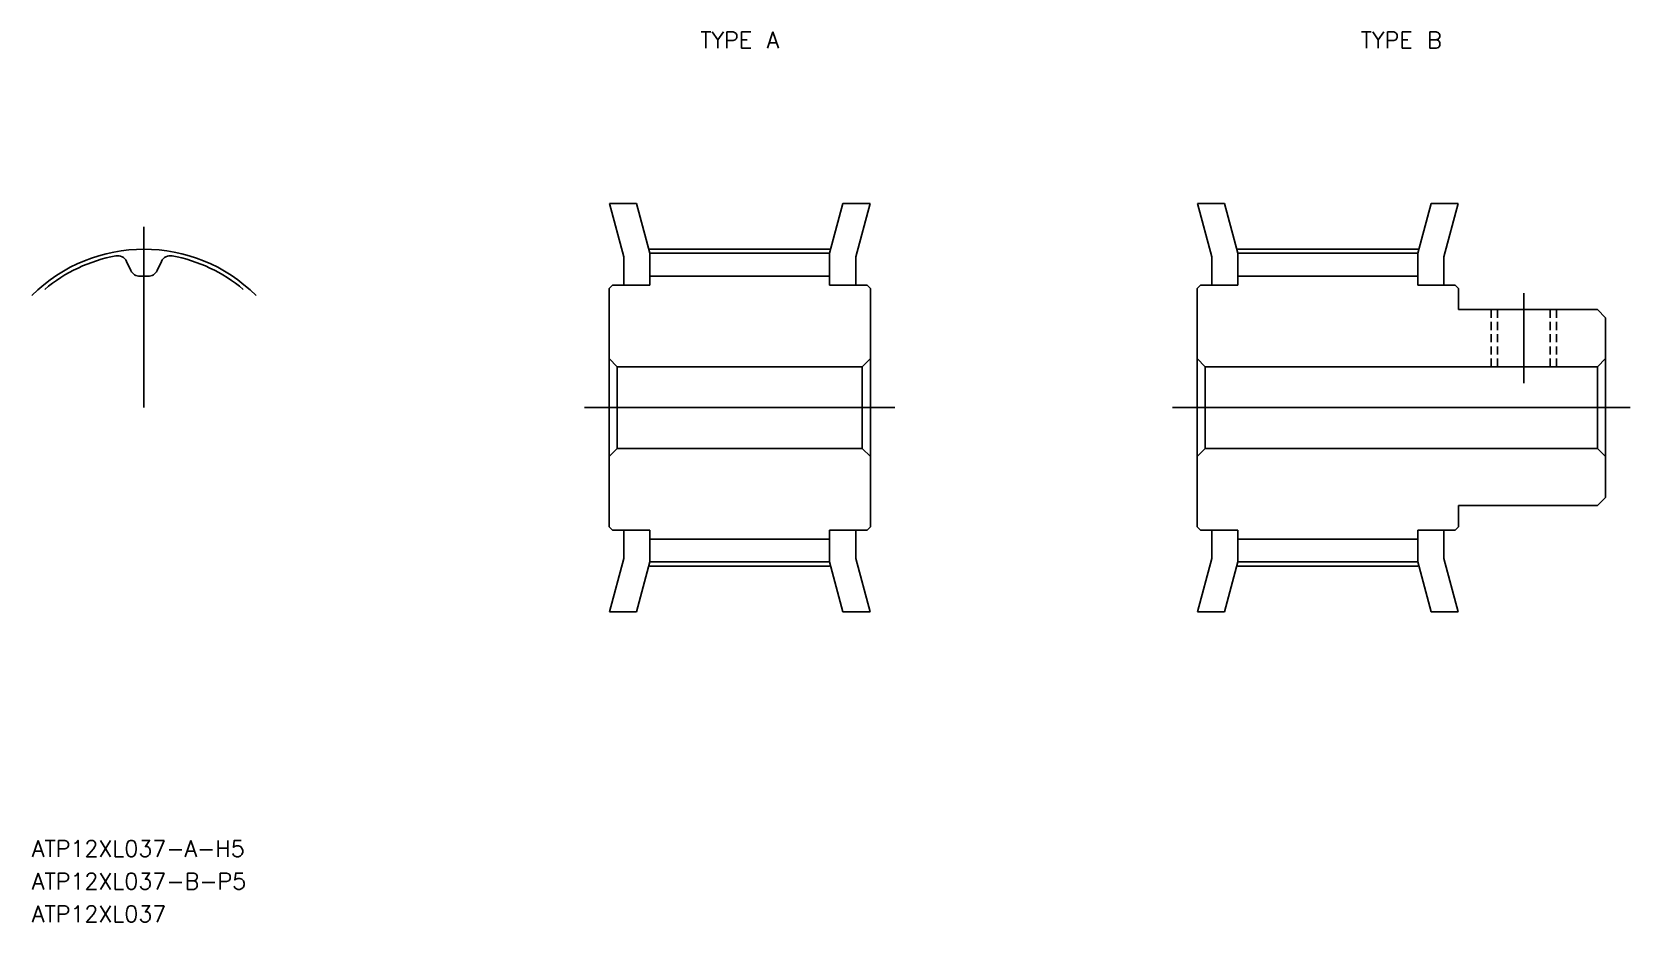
# Model space of a CAD drawing. Extents: x 60 to 157.9, y 17 to 71.5.
import ezdxf
from ezdxf.enums import TextEntityAlignment as Align

# ---------------------------------------------------------------- set-up
doc = ezdxf.new("R2010")
doc.units = 0
doc.linetypes.add('CENTER', pattern=[50.8, 31.75, -6.35, 6.35, -6.35])
doc.linetypes.add('DASHED', pattern=[0.75, 0.5, -0.25])
doc.layers.get('0').update_dxf_attribs({"linetype": 'CONTINUOUS'})
doc.layers.add('CENTER', color=1, linetype='CENTER')
doc.styles.add('MISUMI', font='txt.shx')

msp = doc.modelspace()

# ---------------------------------------------------------------- linework, layer by layer
at = {"color": 7, "linetype": 'CONTINUOUS'}
for p, q in [((95.403, 61.027), (97.059, 61.027)), ((96.276, 57.766), (95.403, 61.027)), ((97.876, 57.977), (97.059, 61.027)), ((108.876, 57.977), (109.694, 61.027)), ((111.35, 61.027), (109.694, 61.027)), ((110.476, 57.766), (111.35, 61.027)), ((131.403, 61.027), (133.059, 61.027)), ((132.276, 57.766), (131.403, 61.027)), ((133.876, 57.977), (133.059, 61.027)), ((144.876, 57.977), (145.694, 61.027)), ((147.35, 61.027), (145.694, 61.027)), ((146.476, 57.766), (147.35, 61.027)), ((96.276, 56.027), (96.276, 57.766)), ((97.876, 57.977), (108.876, 57.977)), ((97.876, 56.027), (97.876, 57.977)), ((108.876, 56.027), (108.876, 57.977)), ((110.476, 56.027), (110.476, 57.766)), ((132.276, 56.027), (132.276, 57.766)), ((133.876, 57.977), (144.876, 57.977)), ((133.876, 56.027), (133.876, 57.977)), ((144.876, 56.027), (144.876, 57.977)), ((146.476, 56.027), (146.476, 57.766)), ((66.093, 56.925), (65.837, 57.475)), ((67.712, 56.925), (67.968, 57.475)), ((95.376, 55.827), (95.576, 56.027)), ((95.376, 41.227), (95.376, 55.827)), ((95.576, 56.027), (97.876, 56.027)), ((97.876, 56.577), (108.876, 56.577)), ((111.176, 56.027), (108.876, 56.027)), ((111.376, 55.827), (111.176, 56.027)), ((111.376, 41.227), (111.376, 55.827)), ((131.376, 55.827), (131.576, 56.027)), ((131.376, 41.227), (131.376, 55.827)), ((131.576, 56.027), (133.876, 56.027)), ((133.876, 56.577), (144.876, 56.577)), ((144.876, 56.027), (147.176, 56.027)), ((147.176, 56.027), (147.376, 55.827)), ((147.376, 54.527), (147.376, 55.827)), ((147.376, 54.527), (155.876, 54.527)), ((155.876, 54.527), (156.376, 54.027)), ((156.376, 43.027), (156.376, 54.027)), ((95.376, 51.527), (95.876, 51.027)), ((95.876, 51.027), (110.876, 51.027)), ((95.876, 51.027), (95.876, 46.027)), ((111.376, 51.527), (110.876, 51.027)), ((110.876, 51.027), (110.876, 46.027)), ((131.376, 51.527), (131.876, 51.027)), ((131.876, 51.027), (155.876, 51.027)), ((131.876, 51.027), (131.876, 46.027)), ((155.876, 51.027), (156.376, 51.527)), ((155.876, 51.027), (155.876, 46.027)), ((95.376, 45.527), (95.876, 46.027)), ((95.876, 46.027), (110.876, 46.027)), ((111.376, 45.527), (110.876, 46.027)), ((131.376, 45.527), (131.876, 46.027)), ((131.876, 46.027), (155.876, 46.027)), ((155.876, 46.027), (156.376, 45.527)), ((147.376, 42.527), (155.876, 42.527)), ((147.376, 41.227), (147.376, 42.527)), ((156.376, 43.027), (155.876, 42.527)), ((95.376, 41.227), (95.576, 41.027)), ((111.376, 41.227), (111.176, 41.027)), ((131.376, 41.227), (131.576, 41.027)), ((147.176, 41.027), (147.376, 41.227)), ((95.576, 41.027), (97.876, 41.027)), ((96.276, 41.027), (96.276, 39.287)), ((97.876, 41.027), (97.876, 39.077)), ((97.876, 40.477), (108.876, 40.477)), ((108.876, 41.027), (108.876, 39.077)), ((111.176, 41.027), (108.876, 41.027)), ((110.476, 41.027), (110.476, 39.287)), ((131.576, 41.027), (133.876, 41.027)), ((132.276, 41.027), (132.276, 39.287)), ((133.876, 41.027), (133.876, 39.077)), ((133.876, 40.477), (144.876, 40.477)), ((144.876, 41.027), (144.876, 39.077)), ((144.876, 41.027), (147.176, 41.027)), ((146.476, 41.027), (146.476, 39.287)), ((96.276, 39.287), (95.403, 36.027)), ((110.476, 39.287), (111.35, 36.027)), ((132.276, 39.287), (131.403, 36.027)), ((146.476, 39.287), (147.35, 36.027)), ((97.876, 39.077), (97.059, 36.027)), ((97.876, 39.077), (108.876, 39.077)), ((108.876, 39.077), (109.694, 36.027)), ((133.876, 39.077), (133.059, 36.027)), ((133.876, 39.077), (144.876, 39.077)), ((144.876, 39.077), (145.694, 36.027)), ((95.403, 36.027), (97.059, 36.027)), ((111.35, 36.027), (109.694, 36.027)), ((131.403, 36.027), (133.059, 36.027)), ((147.35, 36.027), (145.694, 36.027))]:
    msp.add_line(p, q, dxfattribs=at)
at = {"color": 3, "linetype": 'DASHED'}
for p, q in [((149.376, 51.027), (149.376, 54.527)), ((149.756, 51.027), (149.756, 54.527)), ((152.996, 51.027), (152.996, 54.527)), ((153.376, 51.027), (153.376, 54.527))]:
    msp.add_line(p, q, dxfattribs=at)
at = {"color": 7, "linetype": 'CONTINUOUS'}
for centre, radius, start, end in [((66.902, 48.527), 9.45, 100.54946, 130), ((65.284, 57.217), 0.61, 25, 100.54946), ((68.521, 57.217), 0.61, 79.45054, 155), ((66.902, 48.527), 9.45, 50, 79.45054), ((66.646, 57.183), 0.61, 205, 271.69606), ((67.159, 57.183), 0.61, 268.30394, 335), ((66.902, 48.527), 8.05, 88.30394, 91.69606)]:
    msp.add_arc(centre, radius, start, end, dxfattribs=at)
at = {"layer": 'CENTER', "color": 1, "linetype": 'CENTER'}
for p, q in [((66.902, 48.527), (66.902, 59.586)), ((97.876, 58.227), (108.876, 58.227)), ((133.876, 58.227), (144.876, 58.227)), ((151.376, 50.027), (151.376, 55.527)), ((93.876, 48.527), (112.876, 48.527)), ((129.876, 48.527), (157.876, 48.527)), ((97.876, 38.827), (108.876, 38.827)), ((133.876, 38.827), (144.876, 38.827))]:
    msp.add_line(p, q, dxfattribs=at)
msp.add_arc((66.902, 48.527), 9.7, 45, 135, dxfattribs=at)

# ---------------------------------------------------------------- texts
at = {"color": 7, "linetype": 'CONTINUOUS', "style": 'MISUMI'}
for s, p in [('TYPE A', (103.376, 71.027)), ('TYPE B', (143.876, 71.027))]:
    msp.add_text(s, height=1, dxfattribs=at).set_placement(p, align=Align.MIDDLE_CENTER)
for s, p in [('ATP12XL037-A-H5', (60.043, 21.027)), ('ATP12XL037-B-P5', (60.043, 19.027)), ('ATP12XL037', (60.043, 17.027))]:
    msp.add_text(s, height=1, dxfattribs=at).set_placement(p)

doc.saveas('drawing.dxf')
